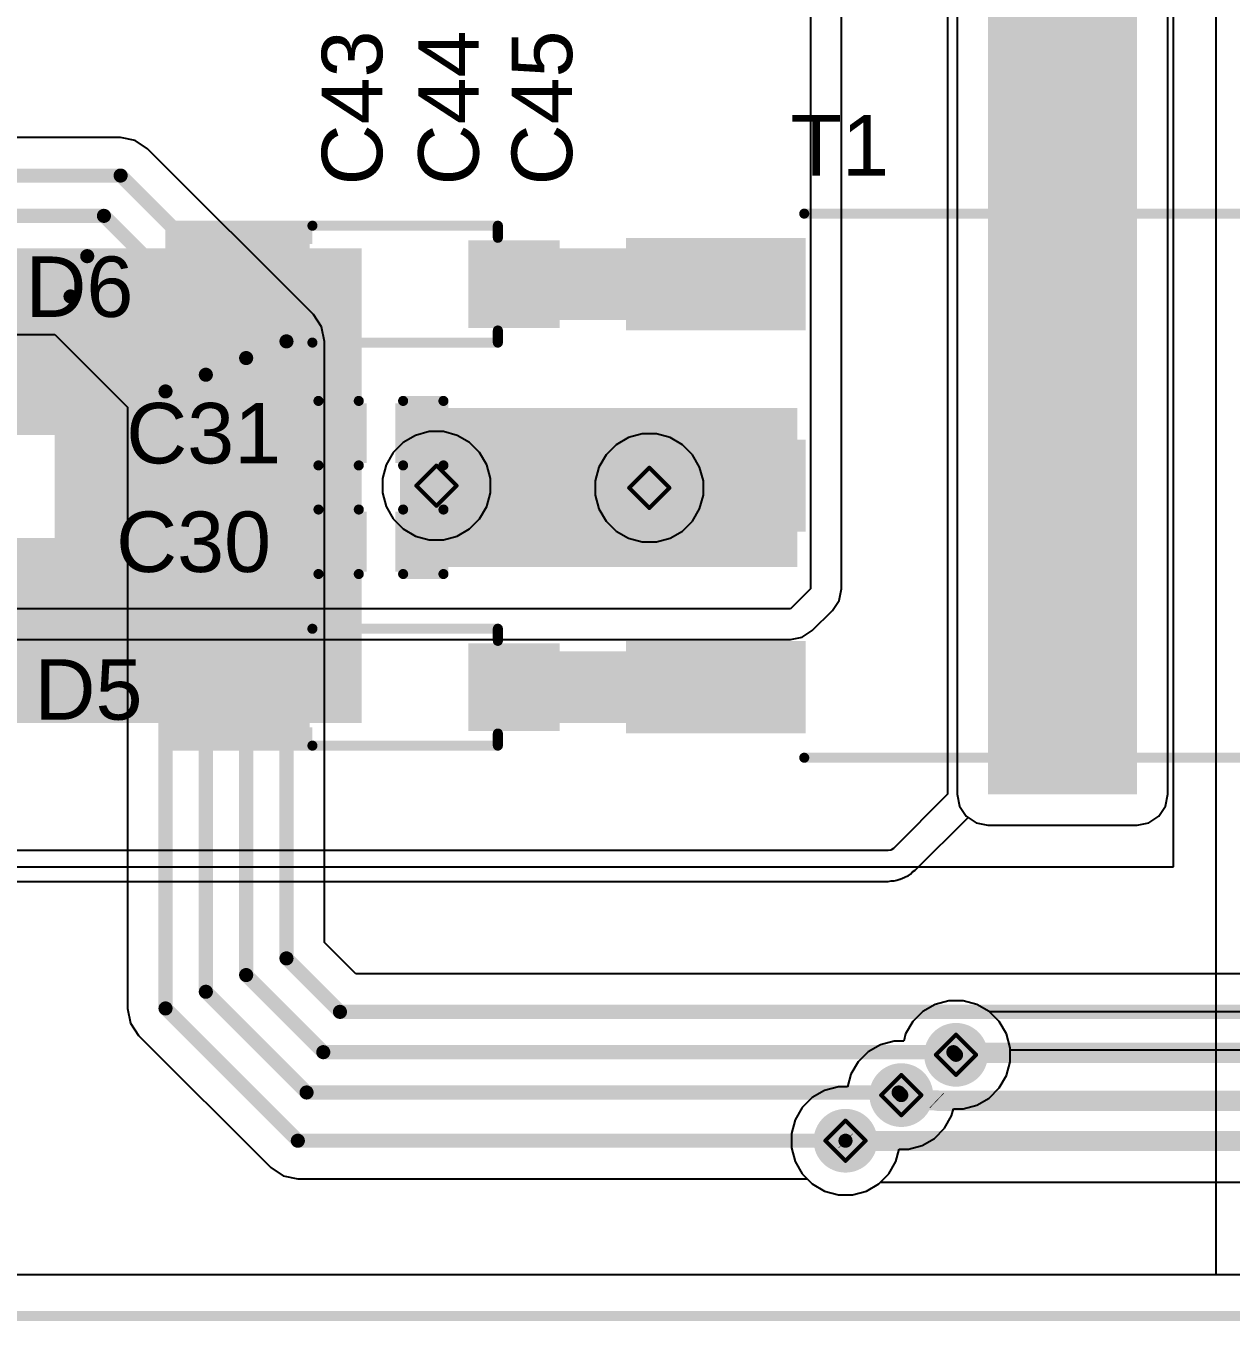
# Model space of a CAD drawing. Header units: inches. Extents: x -17.5 to 14.7, y -6.2 to 5.9.
# Drawn here: x 0.151 to 0.749, y -0.183 to 0.459 of the extents above; entities that cross this region are included whole.
import ezdxf

# ---------------------------------------------------------------- set-up
doc = ezdxf.new("R2010")
doc.units = ezdxf.units.IN
doc.header["$MEASUREMENT"] = 0
for name, color, linetype in [('Board Outline', 216, 'Continuous'), ('Bottom Layer', 5, 'Continuous'), ('Bottom Solder', 6, 'Continuous'), ('Drill Drawing', 1, 'Continuous'), ('Ground Layer', 76, 'Continuous'), ('Keep-Out Layer', 6, 'Continuous'), ('Power Layer', 16, 'Continuous'), ('Top Layer', 1, 'Continuous'), ('Top Overlay', 2, 'Continuous'), ('Top Paste', 8, 'Continuous'), ('Top Solder', 216, 'Continuous'), ('Via Holes', 16, 'Continuous')]:
    doc.layers.add(name, color=color, linetype=linetype)
doc.styles.add('Arial', font='', dxfattribs={"height": 0.2})
doc.styles.get('Arial').set_extended_font_data('Arial')

# ---------------------------------------------------------------- blocks, each defined once
blk = doc.blocks.new('760390015_83')
at = {"layer": 'Top Layer'}
for points in [[(-0.22047, 0.0811), (-0.22047, 0.1189), (-0.13937, 0.1189), (-0.13937, 0.0811)], [(0.13937, 0.0811), (0.13937, 0.1189), (0.22047, 0.1189), (0.22047, 0.0811)], [(-0.22047, -0.0189), (-0.22047, 0.0189), (-0.13937, 0.0189), (-0.13937, -0.0189)], [(0.13937, -0.0189), (0.13937, 0.0189), (0.22047, 0.0189), (0.22047, -0.0189)], [(-0.22047, -0.1189), (-0.22047, -0.0811), (-0.13937, -0.0811), (-0.13937, -0.1189)], [(0.13937, -0.1189), (0.13937, -0.0811), (0.22047, -0.0811), (0.22047, -0.1189)]]:
    blk.add_hatch(color=1, dxfattribs=at).paths.add_polyline_path(points)
at = {"layer": 'Top Overlay'}
blk.add_hatch(color=2, dxfattribs=at).paths.add_polyline_path([(-0.135, 0.085), (-0.115, 0.085), (-0.115, 0.113), (-0.135, 0.113)])
at = {"layer": 'Top Paste'}
for points in [[(-0.22047, 0.0811), (-0.22047, 0.1189), (-0.13937, 0.1189), (-0.13937, 0.0811)], [(0.13937, 0.0811), (0.13937, 0.1189), (0.22047, 0.1189), (0.22047, 0.0811)], [(-0.22047, -0.0189), (-0.22047, 0.0189), (-0.13937, 0.0189), (-0.13937, -0.0189)], [(0.13937, -0.0189), (0.13937, 0.0189), (0.22047, 0.0189), (0.22047, -0.0189)], [(-0.22047, -0.1189), (-0.22047, -0.0811), (-0.13937, -0.0811), (-0.13937, -0.1189)], [(0.13937, -0.1189), (0.13937, -0.0811), (0.22047, -0.0811), (0.22047, -0.1189)]]:
    blk.add_hatch(color=8, dxfattribs=at).paths.add_polyline_path(points)
at = {"layer": 'Top Solder'}
for points in [[(-0.22447, 0.0771), (-0.22447, 0.1229), (-0.13537, 0.1229), (-0.13537, 0.0771)], [(0.13537, 0.0771), (0.13537, 0.1229), (0.22447, 0.1229), (0.22447, 0.0771)], [(-0.22447, -0.0229), (-0.22447, 0.0229), (-0.13537, 0.0229), (-0.13537, -0.0229)], [(0.13537, -0.0229), (0.13537, 0.0229), (0.22447, 0.0229), (0.22447, -0.0229)], [(-0.22447, -0.1229), (-0.22447, -0.0771), (-0.13537, -0.0771), (-0.13537, -0.1229)], [(0.13537, -0.1229), (0.13537, -0.0771), (0.22447, -0.0771), (0.22447, -0.1229)]]:
    blk.add_hatch(color=216, dxfattribs=at).paths.add_polyline_path(points)
at = {"layer": 'Top Overlay'}
for points in [[(0.136, 0.135, 0.005, 0.005, 0), (-0.134, 0.135, 0.005, 0.005, 0)], [(-0.23226, 0.1062, 0.005, 0.005, 0), (-0.23226, 0.0962, 0.005, 0.005, 0)], [(-0.22726, 0.1012, 0.005, 0.005, 0), (-0.23226, 0.1062, 0.005, 0.005, 0)], [(-0.22726, 0.1012, 0.005, 0.005, 0), (-0.23226, 0.0962, 0.005, 0.005, 0)], [(0.136, -0.135, 0.005, 0.005, 0), (-0.134, -0.135, 0.005, 0.005, 0)]]:
    blk.add_lwpolyline(points, format="xyseb", dxfattribs=at)
for points in [[(-0.13525, 0.135, 0.0025, 0.0025, 1), (-0.13275, 0.135, 0.0025, 0.0025, 1)], [(0.13475, 0.135, 0.0025, 0.0025, 1), (0.13725, 0.135, 0.0025, 0.0025, 1)], [(-0.23351, 0.1062, 0.0025, 0.0025, 1), (-0.23101, 0.1062, 0.0025, 0.0025, 1)], [(-0.23351, 0.1062, 0.0025, 0.0025, 1), (-0.23101, 0.1062, 0.0025, 0.0025, 1)], [(-0.22851, 0.1012, 0.0025, 0.0025, 1), (-0.22601, 0.1012, 0.0025, 0.0025, 1)], [(-0.22851, 0.1012, 0.0025, 0.0025, 1), (-0.22601, 0.1012, 0.0025, 0.0025, 1)], [(-0.23351, 0.0962, 0.0025, 0.0025, 1), (-0.23101, 0.0962, 0.0025, 0.0025, 1)], [(-0.23351, 0.0962, 0.0025, 0.0025, 1), (-0.23101, 0.0962, 0.0025, 0.0025, 1)], [(-0.13525, -0.135, 0.0025, 0.0025, 1), (-0.13275, -0.135, 0.0025, 0.0025, 1)], [(0.13475, -0.135, 0.0025, 0.0025, 1), (0.13725, -0.135, 0.0025, 0.0025, 1)]]:
    blk.add_lwpolyline(points, format="xyseb", close=True, dxfattribs=at)
blk = doc.blocks.new('SOD_123_159')
at = {"layer": 'Top Layer'}
for points in [[(-0.04331, 0.01772), (-0.04331, -0.01772), (-0.08071, -0.01772), (-0.08071, 0.01772)], [(0.08071, 0.01772), (0.08071, -0.01772), (0.04331, -0.01772), (0.04331, 0.01772)]]:
    blk.add_hatch(color=1, dxfattribs=at).paths.add_polyline_path(points)
at = {"layer": 'Top Overlay'}
for points in [[(0.038, 0.02), (0.111, 0.02), (0.111, 0.0315), (0.038, 0.0315)], [(0.08345, -0.03084), (0.11099, -0.03084), (0.11099, 0.03116), (0.08345, 0.03116)], [(0.038, -0.0315), (0.111, -0.0315), (0.111, -0.02), (0.038, -0.02)]]:
    blk.add_hatch(color=2, dxfattribs=at).paths.add_polyline_path(points)
at = {"layer": 'Top Paste'}
for points in [[(-0.04331, 0.01772), (-0.04331, -0.01772), (-0.08071, -0.01772), (-0.08071, 0.01772)], [(0.08071, 0.01772), (0.08071, -0.01772), (0.04331, -0.01772), (0.04331, 0.01772)]]:
    blk.add_hatch(color=8, dxfattribs=at).paths.add_polyline_path(points)
at = {"layer": 'Top Solder'}
for points in [[(-0.03931, 0.02172), (-0.03931, -0.02172), (-0.08471, -0.02172), (-0.08471, 0.02172)], [(0.08471, 0.02172), (0.08471, -0.02172), (0.03931, -0.02172), (0.03931, 0.02172)]]:
    blk.add_hatch(color=216, dxfattribs=at).paths.add_polyline_path(points)
at = {"layer": 'Top Overlay'}
for points in [[(-0.054, 0.029, 0.005, 0.005, 0), (-0.054, 0.023, 0.005, 0.005, 0)], [(0.038, 0.029, 0.005, 0.005, 0), (-0.054, 0.029, 0.005, 0.005, 0)], [(-0.054, -0.023, 0.005, 0.005, 0), (-0.054, -0.029, 0.005, 0.005, 0)], [(0.038, -0.029, 0.005, 0.005, 0), (-0.054, -0.029, 0.005, 0.005, 0)]]:
    blk.add_lwpolyline(points, format="xyseb", dxfattribs=at)
for points in [[(-0.05525, 0.029, 0.0025, 0.0025, 1), (-0.05275, 0.029, 0.0025, 0.0025, 1)], [(-0.05525, 0.029, 0.0025, 0.0025, 1), (-0.05275, 0.029, 0.0025, 0.0025, 1)], [(0.03675, 0.029, 0.0025, 0.0025, 1), (0.03925, 0.029, 0.0025, 0.0025, 1)], [(-0.05525, 0.023, 0.0025, 0.0025, 1), (-0.05275, 0.023, 0.0025, 0.0025, 1)], [(-0.05525, -0.023, 0.0025, 0.0025, 1), (-0.05275, -0.023, 0.0025, 0.0025, 1)], [(-0.05525, -0.029, 0.0025, 0.0025, 1), (-0.05275, -0.029, 0.0025, 0.0025, 1)], [(-0.05525, -0.029, 0.0025, 0.0025, 1), (-0.05275, -0.029, 0.0025, 0.0025, 1)], [(0.03675, -0.029, 0.0025, 0.0025, 1), (0.03925, -0.029, 0.0025, 0.0025, 1)]]:
    blk.add_lwpolyline(points, format="xyseb", close=True, dxfattribs=at)
blk = doc.blocks.new('SOD_123_160')
at = {"layer": 'Top Layer'}
for points in [[(-0.04331, 0.01772), (-0.04331, -0.01772), (-0.08071, -0.01772), (-0.08071, 0.01772)], [(0.08071, 0.01772), (0.08071, -0.01772), (0.04331, -0.01772), (0.04331, 0.01772)]]:
    blk.add_hatch(color=1, dxfattribs=at).paths.add_polyline_path(points)
at = {"layer": 'Top Overlay'}
for points in [[(0.038, 0.02), (0.111, 0.02), (0.111, 0.0315), (0.038, 0.0315)], [(0.08346, -0.031), (0.111, -0.031), (0.111, 0.031), (0.08346, 0.031)], [(0.038, -0.0315), (0.111, -0.0315), (0.111, -0.02), (0.038, -0.02)]]:
    blk.add_hatch(color=2, dxfattribs=at).paths.add_polyline_path(points)
at = {"layer": 'Top Paste'}
for points in [[(-0.04331, 0.01772), (-0.04331, -0.01772), (-0.08071, -0.01772), (-0.08071, 0.01772)], [(0.08071, 0.01772), (0.08071, -0.01772), (0.04331, -0.01772), (0.04331, 0.01772)]]:
    blk.add_hatch(color=8, dxfattribs=at).paths.add_polyline_path(points)
at = {"layer": 'Top Solder'}
for points in [[(-0.03931, 0.02172), (-0.03931, -0.02172), (-0.08471, -0.02172), (-0.08471, 0.02172)], [(0.08471, 0.02172), (0.08471, -0.02172), (0.03931, -0.02172), (0.03931, 0.02172)]]:
    blk.add_hatch(color=216, dxfattribs=at).paths.add_polyline_path(points)
at = {"layer": 'Top Overlay'}
for points in [[(-0.054, 0.029, 0.005, 0.005, 0), (-0.054, 0.023, 0.005, 0.005, 0)], [(0.038, 0.029, 0.005, 0.005, 0), (-0.054, 0.029, 0.005, 0.005, 0)], [(-0.054, -0.023, 0.005, 0.005, 0), (-0.054, -0.029, 0.005, 0.005, 0)], [(0.038, -0.029, 0.005, 0.005, 0), (-0.054, -0.029, 0.005, 0.005, 0)]]:
    blk.add_lwpolyline(points, format="xyseb", dxfattribs=at)
for points in [[(-0.05525, 0.029, 0.0025, 0.0025, 1), (-0.05275, 0.029, 0.0025, 0.0025, 1)], [(-0.05525, 0.029, 0.0025, 0.0025, 1), (-0.05275, 0.029, 0.0025, 0.0025, 1)], [(0.03675, 0.029, 0.0025, 0.0025, 1), (0.03925, 0.029, 0.0025, 0.0025, 1)], [(-0.05525, 0.023, 0.0025, 0.0025, 1), (-0.05275, 0.023, 0.0025, 0.0025, 1)], [(-0.05525, -0.023, 0.0025, 0.0025, 1), (-0.05275, -0.023, 0.0025, 0.0025, 1)], [(-0.05525, -0.029, 0.0025, 0.0025, 1), (-0.05275, -0.029, 0.0025, 0.0025, 1)], [(-0.05525, -0.029, 0.0025, 0.0025, 1), (-0.05275, -0.029, 0.0025, 0.0025, 1)], [(0.03675, -0.029, 0.0025, 0.0025, 1), (0.03925, -0.029, 0.0025, 0.0025, 1)]]:
    blk.add_lwpolyline(points, format="xyseb", close=True, dxfattribs=at)
blk = doc.blocks.new('C___0402_188')
at = {"layer": 'Top Layer'}
for points in [[(-0.0275, -0.0125), (-0.0275, 0.0125), (-0.0095, 0.0125), (-0.0095, -0.0125)], [(0.0095, -0.0125), (0.0095, 0.0125), (0.0275, 0.0125), (0.0275, -0.0125)]]:
    blk.add_hatch(color=1, dxfattribs=at).paths.add_polyline_path(points)
at = {"layer": 'Top Paste'}
for points in [[(-0.0275, -0.0125), (-0.0275, 0.0125), (-0.0095, 0.0125), (-0.0095, -0.0125)], [(0.0095, -0.0125), (0.0095, 0.0125), (0.0275, 0.0125), (0.0275, -0.0125)]]:
    blk.add_hatch(color=8, dxfattribs=at).paths.add_polyline_path(points)
at = {"layer": 'Top Solder'}
for points in [[(-0.02986, -0.01486), (-0.02986, 0.01486), (-0.00714, 0.01486), (-0.00714, -0.01486)], [(0.00714, -0.01486), (0.00714, 0.01486), (0.02986, 0.01486), (0.02986, -0.01486)]]:
    blk.add_hatch(color=216, dxfattribs=at).paths.add_polyline_path(points)
at = {"layer": 'Top Overlay'}
for points in [[(-0.011, 0.016, 0.005, 0.005, 0), (-0.031, 0.016, 0.005, 0.005, 0)], [(-0.031, 0.016, 0.005, 0.005, 0), (-0.031, -0.016, 0.005, 0.005, 0)], [(0.031, 0.016, 0.005, 0.005, 0), (0.011, 0.016, 0.005, 0.005, 0)], [(0.031, 0.016, 0.005, 0.005, 0), (0.031, -0.016, 0.005, 0.005, 0)], [(-0.011, -0.016, 0.005, 0.005, 0), (-0.031, -0.016, 0.005, 0.005, 0)], [(0.031, -0.016, 0.005, 0.005, 0), (0.011, -0.016, 0.005, 0.005, 0)]]:
    blk.add_lwpolyline(points, format="xyseb", dxfattribs=at)
for points in [[(-0.03225, 0.016, 0.0025, 0.0025, 1), (-0.02975, 0.016, 0.0025, 0.0025, 1)], [(-0.03225, 0.016, 0.0025, 0.0025, 1), (-0.02975, 0.016, 0.0025, 0.0025, 1)], [(-0.01225, 0.016, 0.0025, 0.0025, 1), (-0.00975, 0.016, 0.0025, 0.0025, 1)], [(0.00975, 0.016, 0.0025, 0.0025, 1), (0.01225, 0.016, 0.0025, 0.0025, 1)], [(0.02975, 0.016, 0.0025, 0.0025, 1), (0.03225, 0.016, 0.0025, 0.0025, 1)], [(0.02975, 0.016, 0.0025, 0.0025, 1), (0.03225, 0.016, 0.0025, 0.0025, 1)], [(-0.03225, -0.016, 0.0025, 0.0025, 1), (-0.02975, -0.016, 0.0025, 0.0025, 1)], [(-0.03225, -0.016, 0.0025, 0.0025, 1), (-0.02975, -0.016, 0.0025, 0.0025, 1)], [(-0.01225, -0.016, 0.0025, 0.0025, 1), (-0.00975, -0.016, 0.0025, 0.0025, 1)], [(0.00975, -0.016, 0.0025, 0.0025, 1), (0.01225, -0.016, 0.0025, 0.0025, 1)], [(0.02975, -0.016, 0.0025, 0.0025, 1), (0.03225, -0.016, 0.0025, 0.0025, 1)], [(0.02975, -0.016, 0.0025, 0.0025, 1), (0.03225, -0.016, 0.0025, 0.0025, 1)]]:
    blk.add_lwpolyline(points, format="xyseb", close=True, dxfattribs=at)
blk = doc.blocks.new('C___0402_189')
at = {"layer": 'Top Layer'}
for points in [[(-0.0275, -0.0125), (-0.0275, 0.0125), (-0.0095, 0.0125), (-0.0095, -0.0125)], [(0.0095, -0.0125), (0.0095, 0.0125), (0.0275, 0.0125), (0.0275, -0.0125)]]:
    blk.add_hatch(color=1, dxfattribs=at).paths.add_polyline_path(points)
at = {"layer": 'Top Paste'}
for points in [[(-0.0275, -0.0125), (-0.0275, 0.0125), (-0.0095, 0.0125), (-0.0095, -0.0125)], [(0.0095, -0.0125), (0.0095, 0.0125), (0.0275, 0.0125), (0.0275, -0.0125)]]:
    blk.add_hatch(color=8, dxfattribs=at).paths.add_polyline_path(points)
at = {"layer": 'Top Solder'}
for points in [[(-0.02986, -0.01486), (-0.02986, 0.01486), (-0.00714, 0.01486), (-0.00714, -0.01486)], [(0.00714, -0.01486), (0.00714, 0.01486), (0.02986, 0.01486), (0.02986, -0.01486)]]:
    blk.add_hatch(color=216, dxfattribs=at).paths.add_polyline_path(points)
at = {"layer": 'Top Overlay'}
for points in [[(-0.011, 0.016, 0.005, 0.005, 0), (-0.031, 0.016, 0.005, 0.005, 0)], [(-0.031, 0.016, 0.005, 0.005, 0), (-0.031, -0.016, 0.005, 0.005, 0)], [(0.031, 0.016, 0.005, 0.005, 0), (0.011, 0.016, 0.005, 0.005, 0)], [(0.031, 0.016, 0.005, 0.005, 0), (0.031, -0.016, 0.005, 0.005, 0)], [(-0.011, -0.016, 0.005, 0.005, 0), (-0.031, -0.016, 0.005, 0.005, 0)], [(0.031, -0.016, 0.005, 0.005, 0), (0.011, -0.016, 0.005, 0.005, 0)]]:
    blk.add_lwpolyline(points, format="xyseb", dxfattribs=at)
for points in [[(-0.03225, 0.016, 0.0025, 0.0025, 1), (-0.02975, 0.016, 0.0025, 0.0025, 1)], [(-0.03225, 0.016, 0.0025, 0.0025, 1), (-0.02975, 0.016, 0.0025, 0.0025, 1)], [(-0.01225, 0.016, 0.0025, 0.0025, 1), (-0.00975, 0.016, 0.0025, 0.0025, 1)], [(0.00975, 0.016, 0.0025, 0.0025, 1), (0.01225, 0.016, 0.0025, 0.0025, 1)], [(0.02975, 0.016, 0.0025, 0.0025, 1), (0.03225, 0.016, 0.0025, 0.0025, 1)], [(0.02975, 0.016, 0.0025, 0.0025, 1), (0.03225, 0.016, 0.0025, 0.0025, 1)], [(-0.03225, -0.016, 0.0025, 0.0025, 1), (-0.02975, -0.016, 0.0025, 0.0025, 1)], [(-0.03225, -0.016, 0.0025, 0.0025, 1), (-0.02975, -0.016, 0.0025, 0.0025, 1)], [(-0.01225, -0.016, 0.0025, 0.0025, 1), (-0.00975, -0.016, 0.0025, 0.0025, 1)], [(0.00975, -0.016, 0.0025, 0.0025, 1), (0.01225, -0.016, 0.0025, 0.0025, 1)], [(0.02975, -0.016, 0.0025, 0.0025, 1), (0.03225, -0.016, 0.0025, 0.0025, 1)], [(0.02975, -0.016, 0.0025, 0.0025, 1), (0.03225, -0.016, 0.0025, 0.0025, 1)]]:
    blk.add_lwpolyline(points, format="xyseb", close=True, dxfattribs=at)

msp = doc.modelspace()

# ---------------------------------------------------------------- hatches: boundary and pattern name
at = {"layer": 'Bottom Layer'}
h = msp.add_hatch(color=5, dxfattribs=at)
edge = h.paths.add_edge_path()
edge.add_arc((0.35438, 0.23111), 0.01181, 0, 360)
h = msp.add_hatch(color=5, dxfattribs=at)
edge = h.paths.add_edge_path()
edge.add_arc((0.46, 0.23), 0.01181, 0, 360)
h = msp.add_hatch(color=5, dxfattribs=at)
edge = h.paths.add_edge_path()
edge.add_arc((0.61215, -0.05131), 0.01181, 0, 360)
h = msp.add_hatch(color=5, dxfattribs=at)
edge = h.paths.add_edge_path()
edge.add_arc((0.585, -0.07131), 0.01181, 0, 360)
h = msp.add_hatch(color=5, dxfattribs=at)
edge = h.paths.add_edge_path()
edge.add_arc((0.55733, -0.09395), 0.01181, 0, 360)
at = {"layer": 'Bottom Solder'}
h = msp.add_hatch(color=6, dxfattribs=at)
edge = h.paths.add_edge_path()
edge.add_arc((0.35438, 0.23111), 0.01581, 0, 360)
h = msp.add_hatch(color=6, dxfattribs=at)
edge = h.paths.add_edge_path()
edge.add_arc((0.46, 0.23), 0.01581, 0, 360)
h = msp.add_hatch(color=6, dxfattribs=at)
edge = h.paths.add_edge_path()
edge.add_arc((0.61215, -0.05131), 0.01581, 0, 360)
h = msp.add_hatch(color=6, dxfattribs=at)
edge = h.paths.add_edge_path()
edge.add_arc((0.585, -0.07131), 0.01581, 0, 360)
h = msp.add_hatch(color=6, dxfattribs=at)
edge = h.paths.add_edge_path()
edge.add_arc((0.55733, -0.09395), 0.01581, 0, 360)
at = {"layer": 'Ground Layer'}
h = msp.add_hatch(color=76, dxfattribs=at)
edge = h.paths.add_edge_path()
edge.add_arc((0.35438, 0.23111), 0.01181, 0, 360)
h = msp.add_hatch(color=76, dxfattribs=at)
edge = h.paths.add_edge_path()
edge.add_arc((0.46, 0.23), 0.01181, 0, 360)
h = msp.add_hatch(color=76, dxfattribs=at)
edge = h.paths.add_edge_path()
edge.add_arc((0.61215, -0.05131), 0.01181, 0, 360)
h = msp.add_hatch(color=76, dxfattribs=at)
edge = h.paths.add_edge_path()
edge.add_arc((0.585, -0.07131), 0.01181, 0, 360)
h = msp.add_hatch(color=76, dxfattribs=at)
edge = h.paths.add_edge_path()
edge.add_arc((0.55733, -0.09395), 0.01181, 0, 360)
at = {"layer": 'Keep-Out Layer'}
msp.add_hatch(color=6, dxfattribs=at).paths.add_polyline_path([(0.62795, 0.07795), (0.70195, 0.07795), (0.70195, 0.88946), (0.62795, 0.88946)])
at = {"layer": 'Power Layer'}
h = msp.add_hatch(color=16, dxfattribs=at)
edge = h.paths.add_edge_path()
edge.add_arc((0.35438, 0.23111), 0.01181, 0, 360)
h = msp.add_hatch(color=16, dxfattribs=at)
edge = h.paths.add_edge_path()
edge.add_arc((0.46, 0.23), 0.01181, 0, 360)
h = msp.add_hatch(color=16, dxfattribs=at)
edge = h.paths.add_edge_path()
edge.add_arc((0.61215, -0.05131), 0.01181, 0, 360)
h = msp.add_hatch(color=16, dxfattribs=at)
edge = h.paths.add_edge_path()
edge.add_arc((0.585, -0.07131), 0.01181, 0, 360)
h = msp.add_hatch(color=16, dxfattribs=at)
edge = h.paths.add_edge_path()
edge.add_arc((0.55733, -0.09395), 0.01181, 0, 360)
at = {"layer": 'Top Layer'}
for points in [[(0.09058, 0.25629), (0.31737, 0.25629), (0.31737, 0.34883), (0.09058, 0.34883)], [(0.165, 0.11339), (0.31737, 0.11339), (0.31737, 0.34883), (0.165, 0.34883)], [(0.37417, 0.31339), (0.49295, 0.31339), (0.49295, 0.34883), (0.37417, 0.34883)], [(0.33637, 0.19077), (0.5335, 0.19077), (0.5335, 0.26967), (0.33637, 0.26967)], [(0.09058, 0.11339), (0.31737, 0.11339), (0.31737, 0.20511), (0.09058, 0.20511)], [(0.37418, 0.11339), (0.49295, 0.11339), (0.49295, 0.14883), (0.37418, 0.14883)]]:
    msp.add_hatch(color=1, dxfattribs=at).paths.add_polyline_path(points)
h = msp.add_hatch(color=1, dxfattribs=at)
edge = h.paths.add_edge_path()
edge.add_arc((0.35438, 0.23111), 0.01181, 0, 360)
h = msp.add_hatch(color=1, dxfattribs=at)
edge = h.paths.add_edge_path()
edge.add_arc((0.46, 0.23), 0.01181, 0, 360)
h = msp.add_hatch(color=1, dxfattribs=at)
edge = h.paths.add_edge_path()
edge.add_arc((0.61215, -0.05131), 0.01181, 0, 360)
h = msp.add_hatch(color=1, dxfattribs=at)
edge = h.paths.add_edge_path()
edge.add_arc((0.585, -0.07131), 0.01181, 0, 360)
h = msp.add_hatch(color=1, dxfattribs=at)
edge = h.paths.add_edge_path()
edge.add_arc((0.55733, -0.09395), 0.01181, 0, 360)
at = {"layer": 'Top Solder'}
h = msp.add_hatch(color=216, dxfattribs=at)
edge = h.paths.add_edge_path()
edge.add_arc((0.35438, 0.23111), 0.01581, 0, 360)
h = msp.add_hatch(color=216, dxfattribs=at)
edge = h.paths.add_edge_path()
edge.add_arc((0.46, 0.23), 0.01581, 0, 360)
h = msp.add_hatch(color=216, dxfattribs=at)
edge = h.paths.add_edge_path()
edge.add_arc((0.61215, -0.05131), 0.01581, 0, 360)
h = msp.add_hatch(color=216, dxfattribs=at)
edge = h.paths.add_edge_path()
edge.add_arc((0.585, -0.07131), 0.01581, 0, 360)
h = msp.add_hatch(color=216, dxfattribs=at)
edge = h.paths.add_edge_path()
edge.add_arc((0.55733, -0.09395), 0.01581, 0, 360)
at = {"layer": 'Via Holes'}
h = msp.add_hatch(color=7, dxfattribs=at)
edge = h.paths.add_edge_path()
edge.add_arc((0.35438, 0.23111), 0.00591, 0, 360)
h = msp.add_hatch(color=7, dxfattribs=at)
edge = h.paths.add_edge_path()
edge.add_arc((0.46, 0.23), 0.00591, 0, 360)
h = msp.add_hatch(color=7, dxfattribs=at)
edge = h.paths.add_edge_path()
edge.add_arc((0.61215, -0.05131), 0.00591, 0, 360)
h = msp.add_hatch(color=7, dxfattribs=at)
edge = h.paths.add_edge_path()
edge.add_arc((0.585, -0.07131), 0.00591, 0, 360)
h = msp.add_hatch(color=7, dxfattribs=at)
edge = h.paths.add_edge_path()
edge.add_arc((0.55733, -0.09395), 0.00591, 0, 360)

# ---------------------------------------------------------------- linework, layer by layer
at = {"layer": 'Board Outline'}
msp.add_lwpolyline([(-0.95851, -0.18095, 0.005, 0.005, 0), (3.56905, -0.18095, 0.005, 0.005, 0)], format="xyseb", dxfattribs=at)
at = {"layer": 'Bottom Layer'}
for p, q in [((0.61266, 0.88946), (0.61266, 0.07795)), ((0.71724, 0.07795), (0.71724, 0.88946)), ((0.19772, 0.40386), (-0.78738, 0.40386)), ((0.20494, 0.40243), (0.19772, 0.40386)), ((0.21106, 0.39834), (0.20494, 0.40243)), ((0.29334, 0.31606), (0.21106, 0.39834)), ((0.29743, 0.30994), (0.29334, 0.31606)), ((0.29886, 0.30272), (0.29743, 0.30994)), ((-0.82004, 0.30614), (0.16506, 0.30614)), ((0.16506, 0.30614), (0.20114, 0.27006)), ((0.29886, 0.00436), (0.29886, 0.30272)), ((0.20114, 0.27006), (0.20114, -0.02831)), ((0.35085, 0.25792), (0.34403, 0.25609)), ((0.35791, 0.25792), (0.35085, 0.25792)), ((0.36473, 0.25609), (0.35791, 0.25792)), ((0.33792, 0.25256), (0.33293, 0.24757)), ((0.34403, 0.25609), (0.33792, 0.25256)), ((0.37084, 0.25256), (0.36473, 0.25609)), ((0.37583, 0.24757), (0.37084, 0.25256)), ((0.44354, 0.25145), (0.43855, 0.24646)), ((0.44965, 0.25498), (0.44354, 0.25145)), ((0.45647, 0.25681), (0.44965, 0.25498)), ((0.46353, 0.25681), (0.45647, 0.25681)), ((0.47035, 0.25498), (0.46353, 0.25681)), ((0.47646, 0.25145), (0.47035, 0.25498)), ((0.48145, 0.24646), (0.47646, 0.25145)), ((0.33293, 0.24757), (0.3294, 0.24146)), ((0.37936, 0.24146), (0.37583, 0.24757)), ((0.43855, 0.24646), (0.43502, 0.24035)), ((0.48498, 0.24035), (0.48145, 0.24646)), ((0.3294, 0.24146), (0.32757, 0.23464)), ((0.38119, 0.23464), (0.37936, 0.24146)), ((0.43502, 0.24035), (0.43319, 0.23353)), ((0.48681, 0.23353), (0.48498, 0.24035)), ((0.32757, 0.23464), (0.32757, 0.22758)), ((0.38119, 0.22758), (0.38119, 0.23464)), ((0.43319, 0.23353), (0.43319, 0.22647)), ((0.48681, 0.22647), (0.48681, 0.23353)), ((0.32757, 0.22758), (0.3294, 0.22076)), ((0.37936, 0.22076), (0.38119, 0.22758)), ((0.43319, 0.22647), (0.43502, 0.21965)), ((0.48498, 0.21965), (0.48681, 0.22647)), ((0.3294, 0.22076), (0.33293, 0.21465)), ((0.37583, 0.21465), (0.37936, 0.22076)), ((0.43502, 0.21965), (0.43855, 0.21354)), ((0.48145, 0.21354), (0.48498, 0.21965)), ((0.33293, 0.21465), (0.33792, 0.20965)), ((0.37084, 0.20965), (0.37583, 0.21465)), ((0.43855, 0.21354), (0.44354, 0.20855)), ((0.47646, 0.20855), (0.48145, 0.21354)), ((0.33792, 0.20965), (0.34403, 0.20613)), ((0.34403, 0.20613), (0.35085, 0.2043)), ((0.35791, 0.2043), (0.36473, 0.20613)), ((0.36473, 0.20613), (0.37084, 0.20965)), ((0.44354, 0.20855), (0.44965, 0.20502)), ((0.47035, 0.20502), (0.47646, 0.20855)), ((0.35085, 0.2043), (0.35791, 0.2043)), ((0.44965, 0.20502), (0.45647, 0.20319)), ((0.45647, 0.20319), (0.46353, 0.20319)), ((0.46353, 0.20319), (0.47035, 0.20502)), ((0.61266, 0.07795), (0.61382, 0.0721)), ((0.71608, 0.0721), (0.71724, 0.07795)), ((0.61382, 0.0721), (0.61714, 0.06714)), ((0.71276, 0.06714), (0.71608, 0.0721)), ((0.61714, 0.06714), (0.6221, 0.06382)), ((0.7078, 0.06382), (0.71276, 0.06714)), ((0.6221, 0.06382), (0.62795, 0.06266)), ((0.62795, 0.06266), (0.70195, 0.06266)), ((0.70195, 0.06266), (0.7078, 0.06382)), ((0.31436, -0.01114), (0.29886, 0.00436)), ((2.11742, -0.01114), (0.31436, -0.01114)), ((0.20114, -0.02831), (0.20257, -0.03553)), ((0.20257, -0.03553), (0.20666, -0.04165)), ((0.20666, -0.04165), (0.2723, -0.10728)), ((0.63897, -0.05484), (0.63897, -0.04886)), ((0.63897, -0.04886), (2.11742, -0.04886)), ((0.63714, -0.06166), (0.63897, -0.05484)), ((0.63361, -0.06777), (0.63714, -0.06166)), ((0.62862, -0.07277), (0.63361, -0.06777)), ((0.61568, -0.07812), (0.6225, -0.07629)), ((0.6225, -0.07629), (0.62862, -0.07277)), ((0.60645, -0.08777), (0.60998, -0.08166)), ((0.60998, -0.08166), (0.61093, -0.07812)), ((0.61093, -0.07812), (0.61568, -0.07812)), ((0.60146, -0.09277), (0.60645, -0.08777)), ((0.58853, -0.09812), (0.59535, -0.09629)), ((0.59535, -0.09629), (0.60146, -0.09277)), ((0.58231, -0.1043), (0.58397, -0.09812)), ((0.58397, -0.09812), (0.58853, -0.09812)), ((0.2723, -0.10728), (0.27842, -0.11137)), ((0.57878, -0.11041), (0.58231, -0.1043)), ((0.27842, -0.11137), (0.28564, -0.11281)), ((0.28564, -0.11281), (0.53827, -0.11281)), ((0.53827, -0.11281), (0.54087, -0.1154)), ((0.54087, -0.1154), (0.54698, -0.11893)), ((0.56768, -0.11893), (0.57379, -0.1154)), ((0.57379, -0.1154), (0.57878, -0.11041)), ((0.54698, -0.11893), (0.5538, -0.12076)), ((0.5538, -0.12076), (0.56086, -0.12076)), ((0.56086, -0.12076), (0.56768, -0.11893)), ((3.54866, -0.16056), (-0.93812, -0.16056))]:
    msp.add_line(p, q, dxfattribs=at)
for points in [[(-0.79519, 0.385, 0.007, 0.007, 0), (0.19772, 0.385, 0.007, 0.007, 0)], [(0.19772, 0.385, 0.007, 0.007, 0), (0.28, 0.30272, 0.007, 0.007, 0)], [(-0.80347, 0.365, 0.007, 0.007, 0), (0.18944, 0.365, 0.007, 0.007, 0)], [(0.18944, 0.365, 0.007, 0.007, 0), (0.26, 0.29444, 0.007, 0.007, 0)], [(-0.81176, 0.345, 0.007, 0.007, 0), (0.18116, 0.345, 0.007, 0.007, 0)], [(0.18116, 0.345, 0.007, 0.007, 0), (0.24, 0.28616, 0.007, 0.007, 0)], [(-0.82004, 0.325, 0.007, 0.007, 0), (0.17287, 0.325, 0.007, 0.007, 0)], [(0.17287, 0.325, 0.007, 0.007, 0), (0.22, 0.27787, 0.007, 0.007, 0)], [(0.28, -0.00346, 0.007, 0.007, 0), (0.28, 0.30272, 0.007, 0.007, 0)], [(0.26, -0.01174, 0.007, 0.007, 0), (0.26, 0.29444, 0.007, 0.007, 0)], [(0.24, -0.02003, 0.007, 0.007, 0), (0.24, 0.28616, 0.007, 0.007, 0)], [(0.22, -0.02831, 0.007, 0.007, 0), (0.22, 0.27787, 0.007, 0.007, 0)], [(0.28, -0.00346, 0.007, 0.007, 0), (0.30654, -0.03, 0.007, 0.007, 0)], [(0.26, -0.01174, 0.007, 0.007, 0), (0.29826, -0.05, 0.007, 0.007, 0)], [(0.24, -0.02003, 0.007, 0.007, 0), (0.28997, -0.07, 0.007, 0.007, 0)], [(0.22, -0.02831, 0.007, 0.007, 0), (0.28564, -0.09395, 0.007, 0.007, 0)], [(0.30654, -0.03, 0.007, 0.007, 0), (2.13647, -0.03, 0.007, 0.007, 0)], [(0.29826, -0.05, 0.007, 0.007, 0), (0.61084, -0.05, 0.007, 0.007, 0)], [(0.61084, -0.05, 0.007, 0.007, 0), (0.61215, -0.05131, 0.007, 0.007, 0)], [(0.28997, -0.07, 0.007, 0.007, 0), (0.58369, -0.07, 0.007, 0.007, 0)], [(0.58369, -0.07, 0.007, 0.007, 0), (0.585, -0.07131, 0.007, 0.007, 0)], [(0.28564, -0.09395, 0.007, 0.007, 0), (0.55733, -0.09395, 0.007, 0.007, 0)]]:
    msp.add_lwpolyline(points, format="xyseb", dxfattribs=at)
for points in [[(0.19597, 0.385, 0.0035, 0.0035, 1), (0.19947, 0.385, 0.0035, 0.0035, 1)], [(0.19597, 0.385, 0.0035, 0.0035, 1), (0.19947, 0.385, 0.0035, 0.0035, 1)], [(0.18769, 0.365, 0.0035, 0.0035, 1), (0.19119, 0.365, 0.0035, 0.0035, 1)], [(0.18769, 0.365, 0.0035, 0.0035, 1), (0.19119, 0.365, 0.0035, 0.0035, 1)], [(0.17941, 0.345, 0.0035, 0.0035, 1), (0.18291, 0.345, 0.0035, 0.0035, 1)], [(0.17941, 0.345, 0.0035, 0.0035, 1), (0.18291, 0.345, 0.0035, 0.0035, 1)], [(0.17112, 0.325, 0.0035, 0.0035, 1), (0.17462, 0.325, 0.0035, 0.0035, 1)], [(0.17112, 0.325, 0.0035, 0.0035, 1), (0.17462, 0.325, 0.0035, 0.0035, 1)], [(0.27825, 0.30272, 0.0035, 0.0035, 1), (0.28175, 0.30272, 0.0035, 0.0035, 1)], [(0.27825, 0.30272, 0.0035, 0.0035, 1), (0.28175, 0.30272, 0.0035, 0.0035, 1)], [(0.25825, 0.29444, 0.0035, 0.0035, 1), (0.26175, 0.29444, 0.0035, 0.0035, 1)], [(0.25825, 0.29444, 0.0035, 0.0035, 1), (0.26175, 0.29444, 0.0035, 0.0035, 1)], [(0.23825, 0.28616, 0.0035, 0.0035, 1), (0.24175, 0.28616, 0.0035, 0.0035, 1)], [(0.23825, 0.28616, 0.0035, 0.0035, 1), (0.24175, 0.28616, 0.0035, 0.0035, 1)], [(0.21825, 0.27787, 0.0035, 0.0035, 1), (0.22175, 0.27787, 0.0035, 0.0035, 1)], [(0.21825, 0.27787, 0.0035, 0.0035, 1), (0.22175, 0.27787, 0.0035, 0.0035, 1)], [(0.27825, -0.00346, 0.0035, 0.0035, 1), (0.28175, -0.00346, 0.0035, 0.0035, 1)], [(0.27825, -0.00346, 0.0035, 0.0035, 1), (0.28175, -0.00346, 0.0035, 0.0035, 1)], [(0.25825, -0.01174, 0.0035, 0.0035, 1), (0.26175, -0.01174, 0.0035, 0.0035, 1)], [(0.25825, -0.01174, 0.0035, 0.0035, 1), (0.26175, -0.01174, 0.0035, 0.0035, 1)], [(0.23825, -0.02003, 0.0035, 0.0035, 1), (0.24175, -0.02003, 0.0035, 0.0035, 1)], [(0.23825, -0.02003, 0.0035, 0.0035, 1), (0.24175, -0.02003, 0.0035, 0.0035, 1)], [(0.21825, -0.02831, 0.0035, 0.0035, 1), (0.22175, -0.02831, 0.0035, 0.0035, 1)], [(0.21825, -0.02831, 0.0035, 0.0035, 1), (0.22175, -0.02831, 0.0035, 0.0035, 1)], [(0.30479, -0.03, 0.0035, 0.0035, 1), (0.30829, -0.03, 0.0035, 0.0035, 1)], [(0.30479, -0.03, 0.0035, 0.0035, 1), (0.30829, -0.03, 0.0035, 0.0035, 1)], [(0.29651, -0.05, 0.0035, 0.0035, 1), (0.30001, -0.05, 0.0035, 0.0035, 1)], [(0.29651, -0.05, 0.0035, 0.0035, 1), (0.30001, -0.05, 0.0035, 0.0035, 1)], [(0.60909, -0.05, 0.0035, 0.0035, 1), (0.61259, -0.05, 0.0035, 0.0035, 1)], [(0.60909, -0.05, 0.0035, 0.0035, 1), (0.61259, -0.05, 0.0035, 0.0035, 1)], [(0.6104, -0.05131, 0.0035, 0.0035, 1), (0.6139, -0.05131, 0.0035, 0.0035, 1)], [(0.28822, -0.07, 0.0035, 0.0035, 1), (0.29172, -0.07, 0.0035, 0.0035, 1)], [(0.28822, -0.07, 0.0035, 0.0035, 1), (0.29172, -0.07, 0.0035, 0.0035, 1)], [(0.58194, -0.07, 0.0035, 0.0035, 1), (0.58544, -0.07, 0.0035, 0.0035, 1)], [(0.58194, -0.07, 0.0035, 0.0035, 1), (0.58544, -0.07, 0.0035, 0.0035, 1)], [(0.58325, -0.07131, 0.0035, 0.0035, 1), (0.58675, -0.07131, 0.0035, 0.0035, 1)], [(0.28389, -0.09395, 0.0035, 0.0035, 1), (0.28739, -0.09395, 0.0035, 0.0035, 1)], [(0.28389, -0.09395, 0.0035, 0.0035, 1), (0.28739, -0.09395, 0.0035, 0.0035, 1)], [(0.55558, -0.09395, 0.0035, 0.0035, 1), (0.55908, -0.09395, 0.0035, 0.0035, 1)]]:
    msp.add_lwpolyline(points, format="xyseb", close=True, dxfattribs=at)
at = {"layer": 'Drill Drawing'}
for points in [[(0.34438, 0.23111, 0.002, 0.002, 0), (0.35438, 0.24111, 0.002, 0.002, 0)], [(0.35438, 0.24111, 0.002, 0.002, 0), (0.36438, 0.23111, 0.002, 0.002, 0)], [(0.45, 0.23, 0.002, 0.002, 0), (0.46, 0.24, 0.002, 0.002, 0)], [(0.46, 0.24, 0.002, 0.002, 0), (0.47, 0.23, 0.002, 0.002, 0)], [(0.34438, 0.23111, 0.002, 0.002, 0), (0.35438, 0.22111, 0.002, 0.002, 0)], [(0.35438, 0.22111, 0.002, 0.002, 0), (0.36438, 0.23111, 0.002, 0.002, 0)], [(0.45, 0.23, 0.002, 0.002, 0), (0.46, 0.22, 0.002, 0.002, 0)], [(0.46, 0.22, 0.002, 0.002, 0), (0.47, 0.23, 0.002, 0.002, 0)], [(0.60215, -0.05131, 0.002, 0.002, 0), (0.61215, -0.04131, 0.002, 0.002, 0)], [(0.61215, -0.04131, 0.002, 0.002, 0), (0.62215, -0.05131, 0.002, 0.002, 0)], [(0.60215, -0.05131, 0.002, 0.002, 0), (0.61215, -0.06131, 0.002, 0.002, 0)], [(0.61215, -0.06131, 0.002, 0.002, 0), (0.62215, -0.05131, 0.002, 0.002, 0)], [(0.575, -0.07131, 0.002, 0.002, 0), (0.585, -0.06131, 0.002, 0.002, 0)], [(0.585, -0.06131, 0.002, 0.002, 0), (0.595, -0.07131, 0.002, 0.002, 0)], [(0.575, -0.07131, 0.002, 0.002, 0), (0.585, -0.08131, 0.002, 0.002, 0)], [(0.585, -0.08131, 0.002, 0.002, 0), (0.595, -0.07131, 0.002, 0.002, 0)], [(0.54733, -0.09395, 0.002, 0.002, 0), (0.55733, -0.08395, 0.002, 0.002, 0)], [(0.55733, -0.08395, 0.002, 0.002, 0), (0.56733, -0.09395, 0.002, 0.002, 0)], [(0.54733, -0.09395, 0.002, 0.002, 0), (0.55733, -0.10395, 0.002, 0.002, 0)], [(0.55733, -0.10395, 0.002, 0.002, 0), (0.56733, -0.09395, 0.002, 0.002, 0)]]:
    msp.add_lwpolyline(points, format="xyseb", dxfattribs=at)
for points in [[(0.35388, 0.24111, 0.001, 0.001, 1), (0.35488, 0.24111, 0.001, 0.001, 1)], [(0.35388, 0.24111, 0.001, 0.001, 1), (0.35488, 0.24111, 0.001, 0.001, 1)], [(0.4595, 0.24, 0.001, 0.001, 1), (0.4605, 0.24, 0.001, 0.001, 1)], [(0.4595, 0.24, 0.001, 0.001, 1), (0.4605, 0.24, 0.001, 0.001, 1)], [(0.34388, 0.23111, 0.001, 0.001, 1), (0.34488, 0.23111, 0.001, 0.001, 1)], [(0.34388, 0.23111, 0.001, 0.001, 1), (0.34488, 0.23111, 0.001, 0.001, 1)], [(0.36388, 0.23111, 0.001, 0.001, 1), (0.36488, 0.23111, 0.001, 0.001, 1)], [(0.36388, 0.23111, 0.001, 0.001, 1), (0.36488, 0.23111, 0.001, 0.001, 1)], [(0.4495, 0.23, 0.001, 0.001, 1), (0.4505, 0.23, 0.001, 0.001, 1)], [(0.4495, 0.23, 0.001, 0.001, 1), (0.4505, 0.23, 0.001, 0.001, 1)], [(0.4695, 0.23, 0.001, 0.001, 1), (0.4705, 0.23, 0.001, 0.001, 1)], [(0.4695, 0.23, 0.001, 0.001, 1), (0.4705, 0.23, 0.001, 0.001, 1)], [(0.35388, 0.22111, 0.001, 0.001, 1), (0.35488, 0.22111, 0.001, 0.001, 1)], [(0.35388, 0.22111, 0.001, 0.001, 1), (0.35488, 0.22111, 0.001, 0.001, 1)], [(0.4595, 0.22, 0.001, 0.001, 1), (0.4605, 0.22, 0.001, 0.001, 1)], [(0.4595, 0.22, 0.001, 0.001, 1), (0.4605, 0.22, 0.001, 0.001, 1)], [(0.61165, -0.04131, 0.001, 0.001, 1), (0.61265, -0.04131, 0.001, 0.001, 1)], [(0.61165, -0.04131, 0.001, 0.001, 1), (0.61265, -0.04131, 0.001, 0.001, 1)], [(0.60165, -0.05131, 0.001, 0.001, 1), (0.60265, -0.05131, 0.001, 0.001, 1)], [(0.60165, -0.05131, 0.001, 0.001, 1), (0.60265, -0.05131, 0.001, 0.001, 1)], [(0.62165, -0.05131, 0.001, 0.001, 1), (0.62265, -0.05131, 0.001, 0.001, 1)], [(0.62165, -0.05131, 0.001, 0.001, 1), (0.62265, -0.05131, 0.001, 0.001, 1)], [(0.5845, -0.06131, 0.001, 0.001, 1), (0.5855, -0.06131, 0.001, 0.001, 1)], [(0.5845, -0.06131, 0.001, 0.001, 1), (0.5855, -0.06131, 0.001, 0.001, 1)], [(0.61165, -0.06131, 0.001, 0.001, 1), (0.61265, -0.06131, 0.001, 0.001, 1)], [(0.61165, -0.06131, 0.001, 0.001, 1), (0.61265, -0.06131, 0.001, 0.001, 1)], [(0.5745, -0.07131, 0.001, 0.001, 1), (0.5755, -0.07131, 0.001, 0.001, 1)], [(0.5745, -0.07131, 0.001, 0.001, 1), (0.5755, -0.07131, 0.001, 0.001, 1)], [(0.5945, -0.07131, 0.001, 0.001, 1), (0.5955, -0.07131, 0.001, 0.001, 1)], [(0.5945, -0.07131, 0.001, 0.001, 1), (0.5955, -0.07131, 0.001, 0.001, 1)], [(0.55683, -0.08395, 0.001, 0.001, 1), (0.55783, -0.08395, 0.001, 0.001, 1)], [(0.55683, -0.08395, 0.001, 0.001, 1), (0.55783, -0.08395, 0.001, 0.001, 1)], [(0.5845, -0.08131, 0.001, 0.001, 1), (0.5855, -0.08131, 0.001, 0.001, 1)], [(0.5845, -0.08131, 0.001, 0.001, 1), (0.5855, -0.08131, 0.001, 0.001, 1)], [(0.54683, -0.09395, 0.001, 0.001, 1), (0.54783, -0.09395, 0.001, 0.001, 1)], [(0.54683, -0.09395, 0.001, 0.001, 1), (0.54783, -0.09395, 0.001, 0.001, 1)], [(0.56683, -0.09395, 0.001, 0.001, 1), (0.56783, -0.09395, 0.001, 0.001, 1)], [(0.56683, -0.09395, 0.001, 0.001, 1), (0.56783, -0.09395, 0.001, 0.001, 1)], [(0.55683, -0.10395, 0.001, 0.001, 1), (0.55783, -0.10395, 0.001, 0.001, 1)], [(0.55683, -0.10395, 0.001, 0.001, 1), (0.55783, -0.10395, 0.001, 0.001, 1)]]:
    msp.add_lwpolyline(points, format="xyseb", close=True, dxfattribs=at)
at = {"layer": 'Ground Layer'}
for p, q in [((0.71724, 0.07795), (0.71724, 0.88946)), ((0.60795, 0.87944), (0.60795, 0.07795)), ((0.60795, 0.07795), (0.58107, 0.05107)), ((0.71608, 0.0721), (0.71724, 0.07795)), ((0.71276, 0.06714), (0.71608, 0.0721)), ((0.59188, 0.04025), (0.61811, 0.06649)), ((0.61811, 0.06649), (0.6221, 0.06382)), ((0.7078, 0.06382), (0.71276, 0.06714)), ((0.6221, 0.06382), (0.62795, 0.06266)), ((0.62795, 0.06266), (0.70195, 0.06266)), ((0.70195, 0.06266), (0.7078, 0.06382)), ((0.57849, 0.05), (0.07028, 0.05)), ((0.57989, 0.05028), (0.57849, 0.05)), ((0.58107, 0.05107), (0.57989, 0.05028)), ((0.58956, 0.03835), (0.59063, 0.03941)), ((0.59063, 0.03941), (0.59188, 0.04025)), ((0.07119, 0.03471), (0.57849, 0.03471)), ((0.57849, 0.03471), (0.57997, 0.035)), ((0.57997, 0.035), (0.58148, 0.035)), ((0.58148, 0.035), (0.58287, 0.03528)), ((0.58287, 0.03528), (0.58426, 0.03585)), ((0.58426, 0.03585), (0.58435, 0.03587)), ((0.58435, 0.03587), (0.58442, 0.03592)), ((0.58442, 0.03592), (0.58683, 0.03692)), ((0.58683, 0.03692), (0.58692, 0.03694)), ((0.58692, 0.03694), (0.58699, 0.03698)), ((0.58699, 0.03698), (0.58838, 0.03756)), ((0.58838, 0.03756), (0.58956, 0.03835)), ((0.60862, -0.0245), (0.60181, -0.02633)), ((0.61568, -0.0245), (0.60862, -0.0245)), ((0.6225, -0.02633), (0.61568, -0.0245)), ((0.59569, -0.02986), (0.5907, -0.03485)), ((0.60181, -0.02633), (0.59569, -0.02986)), ((0.62862, -0.02986), (0.6225, -0.02633)), ((0.63361, -0.03485), (0.62862, -0.02986)), ((0.5907, -0.03485), (0.58717, -0.04096)), ((0.63714, -0.04096), (0.63361, -0.03485)), ((0.58147, -0.0445), (0.57465, -0.04633)), ((0.58622, -0.0445), (0.58147, -0.0445)), ((0.58717, -0.04096), (0.58622, -0.0445)), ((0.63897, -0.04778), (0.63714, -0.04096)), ((0.56854, -0.04986), (0.56355, -0.05485)), ((0.57465, -0.04633), (0.56854, -0.04986)), ((0.63897, -0.05484), (0.63897, -0.04778)), ((0.56355, -0.05485), (0.56002, -0.06096)), ((0.63714, -0.06166), (0.63897, -0.05484)), ((0.56002, -0.06096), (0.55836, -0.06714)), ((0.63361, -0.06777), (0.63714, -0.06166)), ((0.54698, -0.06896), (0.54087, -0.07249)), ((0.5538, -0.06714), (0.54698, -0.06896)), ((0.55836, -0.06714), (0.5538, -0.06714)), ((0.62862, -0.07277), (0.63361, -0.06777)), ((0.54087, -0.07249), (0.53587, -0.07748)), ((0.61568, -0.07812), (0.6225, -0.07629)), ((0.6225, -0.07629), (0.62862, -0.07277)), ((0.53587, -0.07748), (0.53235, -0.0836)), ((0.60645, -0.08777), (0.60998, -0.08166)), ((0.60998, -0.08166), (0.61093, -0.07812)), ((0.61093, -0.07812), (0.61568, -0.07812)), ((0.53235, -0.0836), (0.53052, -0.09042)), ((0.60146, -0.09277), (0.60645, -0.08777)), ((0.53052, -0.09042), (0.53052, -0.09748)), ((0.58853, -0.09812), (0.59535, -0.09629)), ((0.59535, -0.09629), (0.60146, -0.09277)), ((0.53052, -0.09748), (0.53235, -0.1043)), ((0.58231, -0.1043), (0.58397, -0.09812)), ((0.58397, -0.09812), (0.58853, -0.09812)), ((0.53235, -0.1043), (0.53587, -0.11041)), ((0.57878, -0.11041), (0.58231, -0.1043)), ((0.53587, -0.11041), (0.54087, -0.1154)), ((0.54087, -0.1154), (0.54698, -0.11893)), ((0.56768, -0.11893), (0.57379, -0.1154)), ((0.57379, -0.1154), (0.57878, -0.11041)), ((0.54698, -0.11893), (0.5538, -0.12076)), ((0.5538, -0.12076), (0.56086, -0.12076)), ((0.56086, -0.12076), (0.56768, -0.11893)), ((3.54866, -0.16056), (-0.93812, -0.16056))]:
    msp.add_line(p, q, dxfattribs=at)
at = {"layer": 'Power Layer'}
for p, q in [((0.74098, 1.17402), (0.74098, -0.16056)), ((0.61266, 0.88946), (0.61266, 0.07795)), ((0.71724, 0.07795), (0.71724, 0.88946)), ((0.54, 0.50843), (0.54, 0.18)), ((0.55529, 0.18), (0.55529, 0.50843)), ((0.35085, 0.25792), (0.34403, 0.25609)), ((0.35791, 0.25792), (0.35085, 0.25792)), ((0.36473, 0.25609), (0.35791, 0.25792)), ((0.33792, 0.25256), (0.33293, 0.24757)), ((0.34403, 0.25609), (0.33792, 0.25256)), ((0.37084, 0.25256), (0.36473, 0.25609)), ((0.37583, 0.24757), (0.37084, 0.25256)), ((0.44354, 0.25145), (0.43855, 0.24646)), ((0.44965, 0.25498), (0.44354, 0.25145)), ((0.45647, 0.25681), (0.44965, 0.25498)), ((0.46353, 0.25681), (0.45647, 0.25681)), ((0.47035, 0.25498), (0.46353, 0.25681)), ((0.47646, 0.25145), (0.47035, 0.25498)), ((0.48145, 0.24646), (0.47646, 0.25145)), ((0.33293, 0.24757), (0.3294, 0.24146)), ((0.37936, 0.24146), (0.37583, 0.24757)), ((0.43855, 0.24646), (0.43502, 0.24035)), ((0.48498, 0.24035), (0.48145, 0.24646)), ((0.3294, 0.24146), (0.32757, 0.23464)), ((0.38119, 0.23464), (0.37936, 0.24146)), ((0.43502, 0.24035), (0.43319, 0.23353)), ((0.48681, 0.23353), (0.48498, 0.24035)), ((0.32757, 0.23464), (0.32757, 0.22758)), ((0.38119, 0.22758), (0.38119, 0.23464)), ((0.43319, 0.23353), (0.43319, 0.22647)), ((0.48681, 0.22647), (0.48681, 0.23353)), ((0.32757, 0.22758), (0.3294, 0.22076)), ((0.37936, 0.22076), (0.38119, 0.22758)), ((0.43319, 0.22647), (0.43502, 0.21965)), ((0.48498, 0.21965), (0.48681, 0.22647)), ((0.3294, 0.22076), (0.33293, 0.21465)), ((0.37583, 0.21465), (0.37936, 0.22076)), ((0.43502, 0.21965), (0.43855, 0.21354)), ((0.48145, 0.21354), (0.48498, 0.21965)), ((0.33293, 0.21465), (0.33792, 0.20965)), ((0.37084, 0.20965), (0.37583, 0.21465)), ((0.43855, 0.21354), (0.44354, 0.20855)), ((0.47646, 0.20855), (0.48145, 0.21354)), ((0.33792, 0.20965), (0.34403, 0.20613)), ((0.34403, 0.20613), (0.35085, 0.2043)), ((0.35791, 0.2043), (0.36473, 0.20613)), ((0.36473, 0.20613), (0.37084, 0.20965)), ((0.44354, 0.20855), (0.44965, 0.20502)), ((0.47035, 0.20502), (0.47646, 0.20855)), ((0.35085, 0.2043), (0.35791, 0.2043)), ((0.44965, 0.20502), (0.45647, 0.20319)), ((0.45647, 0.20319), (0.46353, 0.20319)), ((0.46353, 0.20319), (0.47035, 0.20502)), ((0.54, 0.18), (0.53, 0.17)), ((0.55413, 0.17415), (0.55529, 0.18)), ((0.55081, 0.16919), (0.55413, 0.17415)), ((0.53, 0.17), (-0.14169, 0.17)), ((0.54081, 0.15919), (0.55081, 0.16919)), ((-0.14169, 0.15471), (0.53, 0.15471)), ((0.53, 0.15471), (0.53585, 0.15587)), ((0.53585, 0.15587), (0.54081, 0.15919)), ((0.61266, 0.07795), (0.61382, 0.0721)), ((0.71608, 0.0721), (0.71724, 0.07795)), ((0.61382, 0.0721), (0.61714, 0.06714)), ((0.71276, 0.06714), (0.71608, 0.0721)), ((0.61714, 0.06714), (0.6221, 0.06382)), ((0.7078, 0.06382), (0.71276, 0.06714)), ((0.6221, 0.06382), (0.62795, 0.06266)), ((0.62795, 0.06266), (0.70195, 0.06266)), ((0.70195, 0.06266), (0.7078, 0.06382)), ((0.60862, -0.0245), (0.60181, -0.02633)), ((0.61568, -0.0245), (0.60862, -0.0245)), ((0.6225, -0.02633), (0.61568, -0.0245)), ((0.59569, -0.02986), (0.5907, -0.03485)), ((0.60181, -0.02633), (0.59569, -0.02986)), ((0.62862, -0.02986), (0.6225, -0.02633)), ((0.63361, -0.03485), (0.62862, -0.02986)), ((0.5907, -0.03485), (0.58717, -0.04096)), ((0.63714, -0.04096), (0.63361, -0.03485)), ((0.58147, -0.0445), (0.57465, -0.04633)), ((0.58622, -0.0445), (0.58147, -0.0445)), ((0.58717, -0.04096), (0.58622, -0.0445)), ((0.63897, -0.04778), (0.63714, -0.04096)), ((0.56854, -0.04986), (0.56355, -0.05485)), ((0.57465, -0.04633), (0.56854, -0.04986)), ((0.63897, -0.05484), (0.63897, -0.04778)), ((0.56355, -0.05485), (0.56002, -0.06096)), ((0.63714, -0.06166), (0.63897, -0.05484)), ((0.56002, -0.06096), (0.55836, -0.06714)), ((0.63361, -0.06777), (0.63714, -0.06166)), ((0.54698, -0.06896), (0.54087, -0.07249)), ((0.5538, -0.06714), (0.54698, -0.06896)), ((0.55836, -0.06714), (0.5538, -0.06714)), ((0.62862, -0.07277), (0.63361, -0.06777)), ((0.54087, -0.07249), (0.53587, -0.07748)), ((0.61568, -0.07812), (0.6225, -0.07629)), ((0.6225, -0.07629), (0.62862, -0.07277)), ((0.53587, -0.07748), (0.53235, -0.0836)), ((0.60645, -0.08777), (0.60998, -0.08166)), ((0.60998, -0.08166), (0.61093, -0.07812)), ((0.61093, -0.07812), (0.61568, -0.07812)), ((0.53235, -0.0836), (0.53052, -0.09042)), ((0.60146, -0.09277), (0.60645, -0.08777)), ((0.53052, -0.09042), (0.53052, -0.09748)), ((0.58853, -0.09812), (0.59535, -0.09629)), ((0.59535, -0.09629), (0.60146, -0.09277)), ((0.53052, -0.09748), (0.53235, -0.1043)), ((0.58231, -0.1043), (0.58397, -0.09812)), ((0.58397, -0.09812), (0.58853, -0.09812)), ((0.53235, -0.1043), (0.53587, -0.11041)), ((0.57878, -0.11041), (0.58231, -0.1043)), ((0.53587, -0.11041), (0.54087, -0.1154)), ((0.54087, -0.1154), (0.54698, -0.11893)), ((0.56768, -0.11893), (0.57379, -0.1154)), ((0.57379, -0.1154), (0.57878, -0.11041)), ((0.54698, -0.11893), (0.5538, -0.12076)), ((0.5538, -0.12076), (0.56086, -0.12076)), ((0.56086, -0.12076), (0.56768, -0.11893)), ((0.74098, -0.16056), (-0.93812, -0.16056))]:
    msp.add_line(p, q, dxfattribs=at)
at = {"layer": 'Top Layer'}
for p, q in [((0.72, 0.04202), (0.72, 1.1)), ((0.72, 0.04202), (0.72, 1.1)), ((-0.36, 0.04202), (0.72, 0.04202)), ((0.06629, 0.04202), (0.72, 0.04202)), ((0.60862, -0.0245), (0.60181, -0.02633)), ((0.61568, -0.0245), (0.60862, -0.0245)), ((0.6225, -0.02633), (0.61568, -0.0245)), ((0.59569, -0.02986), (0.5907, -0.03485)), ((0.60181, -0.02633), (0.59569, -0.02986)), ((0.62862, -0.02986), (0.6225, -0.02633)), ((0.62868, -0.02992), (0.62862, -0.02986)), ((1.5731, -0.02992), (0.62868, -0.02992)), ((0.5907, -0.03485), (0.58717, -0.04096)), ((0.58147, -0.0445), (0.57465, -0.04633)), ((0.58622, -0.0445), (0.58147, -0.0445)), ((0.58717, -0.04096), (0.58622, -0.0445)), ((0.56854, -0.04986), (0.56355, -0.05485)), ((0.57465, -0.04633), (0.56854, -0.04986)), ((0.56355, -0.05485), (0.56002, -0.06096)), ((0.56002, -0.06096), (0.55836, -0.06714)), ((0.54698, -0.06896), (0.54087, -0.07249)), ((0.5538, -0.06714), (0.54698, -0.06896)), ((0.55836, -0.06714), (0.5538, -0.06714)), ((0.54087, -0.07249), (0.53587, -0.07748)), ((0.53587, -0.07748), (0.53235, -0.0836)), ((0.53235, -0.0836), (0.53052, -0.09042)), ((0.53052, -0.09042), (0.53052, -0.09748)), ((0.53052, -0.09748), (0.53235, -0.1043)), ((0.53235, -0.1043), (0.53587, -0.11041)), ((0.53587, -0.11041), (0.54087, -0.1154)), ((0.54087, -0.1154), (0.54698, -0.11893)), ((0.56768, -0.11893), (0.57379, -0.1154)), ((0.57379, -0.1154), (0.57468, -0.11451)), ((0.57468, -0.11451), (2.18012, -0.11451)), ((0.54698, -0.11893), (0.5538, -0.12076)), ((0.5538, -0.12076), (0.56086, -0.12076)), ((0.56086, -0.12076), (0.56768, -0.11893)), ((3.54866, -0.16056), (-0.93812, -0.16056))]:
    msp.add_line(p, q, dxfattribs=at)
for points in [[(0.61215, -0.05131, 0.01, 0.01, 0), (0.61315, -0.05031, 0.01, 0.01, 0)], [(0.61315, -0.05031, 0.01, 0.01, 0), (1.58155, -0.05031, 0.01, 0.01, 0)], [(0.585, -0.07131, 0.01, 0.01, 0), (0.58761, -0.07392, 0.01, 0.01, 0)], [(0.58761, -0.07392, 0.01, 0.01, 0), (0.6025, -0.07392, 0.01, 0.01, 0)], [(0.6025, -0.07392, 0.01, 0.01, 0), (0.60271, -0.07412, 0.01, 0.01, 0)], [(0.60271, -0.07412, 0.01, 0.01, 0), (1.64658, -0.07412, 0.01, 0.01, 0)], [(0.55733, -0.09395, 0.01, 0.01, 0), (0.5575, -0.09412, 0.01, 0.01, 0)], [(0.5575, -0.09412, 0.01, 0.01, 0), (2.18012, -0.09412, 0.01, 0.01, 0)]]:
    msp.add_lwpolyline(points, format="xyseb", dxfattribs=at)
for points in [[(0.60965, -0.05131, 0.005, 0.005, 1), (0.61465, -0.05131, 0.005, 0.005, 1)], [(0.61065, -0.05031, 0.005, 0.005, 1), (0.61565, -0.05031, 0.005, 0.005, 1)], [(0.61065, -0.05031, 0.005, 0.005, 1), (0.61565, -0.05031, 0.005, 0.005, 1)], [(0.5825, -0.07131, 0.005, 0.005, 1), (0.5875, -0.07131, 0.005, 0.005, 1)], [(0.58511, -0.07392, 0.005, 0.005, 1), (0.59011, -0.07392, 0.005, 0.005, 1)], [(0.58511, -0.07392, 0.005, 0.005, 1), (0.59011, -0.07392, 0.005, 0.005, 1)], [(0.6, -0.07392, 0.005, 0.005, 1), (0.605, -0.07392, 0.005, 0.005, 1)], [(0.6, -0.07392, 0.005, 0.005, 1), (0.605, -0.07392, 0.005, 0.005, 1)], [(0.60021, -0.07412, 0.005, 0.005, 1), (0.60521, -0.07412, 0.005, 0.005, 1)], [(0.60021, -0.07412, 0.005, 0.005, 1), (0.60521, -0.07412, 0.005, 0.005, 1)], [(0.55483, -0.09395, 0.005, 0.005, 1), (0.55983, -0.09395, 0.005, 0.005, 1)], [(0.555, -0.09412, 0.005, 0.005, 1), (0.56, -0.09412, 0.005, 0.005, 1)], [(0.555, -0.09412, 0.005, 0.005, 1), (0.56, -0.09412, 0.005, 0.005, 1)]]:
    msp.add_lwpolyline(points, format="xyseb", close=True, dxfattribs=at)

# ---------------------------------------------------------------- block references
at = {"rotation": 180}
for name, p in [('760390015_83', (0.67287, 0.23111)), ('SOD_123_159', (0.33087, 0.33111)), ('C___0402_188', (0.32687, 0.25717)), ('C___0402_189', (0.32688, 0.20327)), ('SOD_123_160', (0.33087, 0.13111))]:
    msp.add_blockref(name, p, dxfattribs=at)

# ---------------------------------------------------------------- texts
at = {"layer": 'Top Overlay', "style": 'Arial'}
for s, p in [('C43', (0.32751, 0.38011)), ('C44', (0.37538, 0.38011)), ('C45', (0.42171, 0.38011))]:
    msp.add_text(s, height=0.03, rotation=90, dxfattribs=at).set_placement(p)
for s, p in [('T1', (0.53001, 0.385)), ('D6', (0.15049, 0.31485)), ('C31', (0.20049, 0.24217)), ('C30', (0.19549, 0.18827)), ('D5', (0.15501, 0.115))]:
    msp.add_text(s, height=0.03, dxfattribs=at).set_placement(p)

doc.saveas('drawing.dxf')
